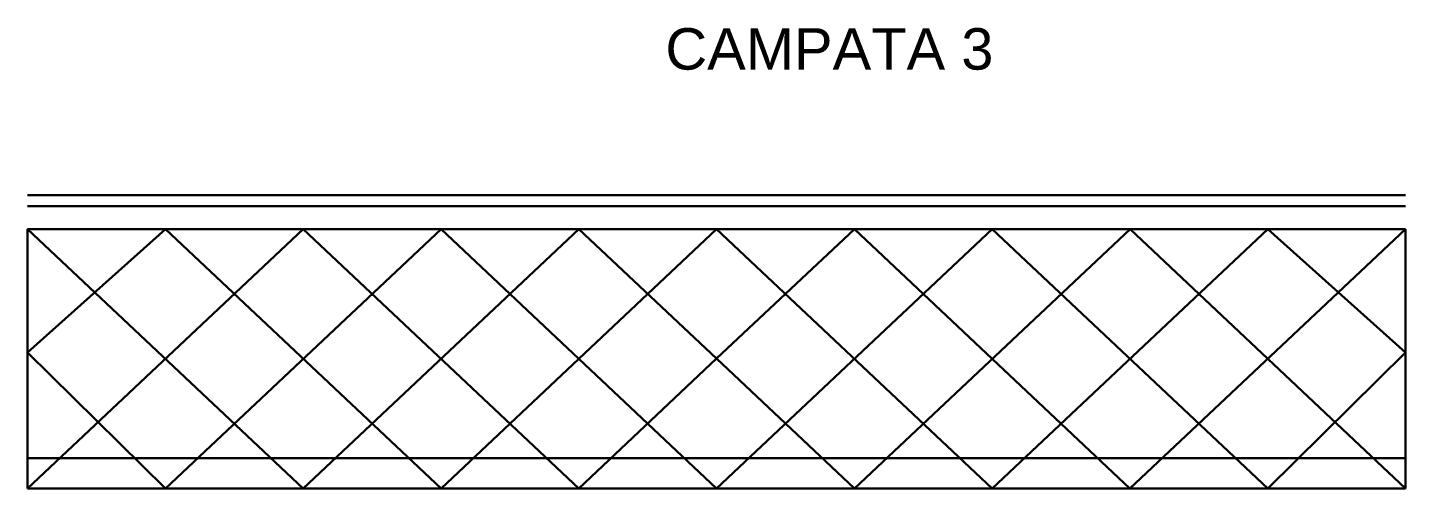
# Model space of a CAD drawing. Header units: millimetres. Extents: x -1222545 to -157688, y -208756 to 214433.
# Drawn here: x -1091281 to -1058031, y 202315 to 213429 of the extents above; entities that cross this region are included whole.
import ezdxf

# ---------------------------------------------------------------- set-up
doc = ezdxf.new("R2010")
doc.units = ezdxf.units.MM
for name, color, linetype, lineweight in [('t1p-12', 1, 'Continuous', 30), ('t2p-20', 2, 'Continuous', 30), ('t2p-24', 4, 'Continuous', 30), ('t2p-25', 5, 'Continuous', 30), ('t3p-33', 94, 'Continuous', 30), ('t4p-40', 223, 'Continuous', 30), ('t4p-41', 34, 'Continuous', 30), ('tDT2', 2, 'Continuous', 30), ('tDT3', 4, 'Continuous', 30), ('tDT4', 6, 'Continuous', 30), ('tDT5', 30, 'Continuous', 30), ('tDU2', 244, 'Continuous', 30), ('tDU3', 214, 'Continuous', 30), ('tDU4', 211, 'Continuous', 30), ('tDU5', 3, 'Continuous', 30), ('tHf1', 2, 'Continuous', 30), ('tHf2', 3, 'Continuous', 30), ('tHf3', 6, 'Continuous', 30), ('tHf4', 7, 'Continuous', 30), ('tHf5', 113, 'Continuous', 30), ('tHs6', 192, 'Continuous', 30), ('tHs7', 115, 'Continuous', 30), ('tHs8', 7, 'Continuous', 30), ('tLf1', 1, 'Continuous', 30), ('tLf2', 30, 'Continuous', 30), ('tLf3', 5, 'Continuous', 30), ('tLf4', 8, 'Continuous', 30), ('tLs5', 94, 'Continuous', 30), ('tLs6', 14, 'Continuous', 30), ('tLs7', 159, 'Continuous', 30), ('tLs8', 132, 'Continuous', 30), ('tLs9', 23, 'Continuous', 30), ('tM2', 20, 'Continuous', 30), ('tXf1', 4, 'Continuous', 30), ('tXf2', 55, 'Continuous', 30), ('tXs3', 61, 'Continuous', 30), ('tXs4', 180, 'Continuous', 30), ('tXs5', 40, 'Continuous', 30)]:
    doc.layers.add(name, color=color, linetype=linetype, lineweight=lineweight)
doc.styles.get("Standard").update_dxf_attribs({"font": 'arial.ttf'})

msp = doc.modelspace()

# ---------------------------------------------------------------- linework, layer by layer
at = {"layer": 't1p-12'}
for p, q in [((-1091281, 208565), (-1078396, 208565)), ((-1091281, 208565, -5000), (-1078396, 208565, -5000)), ((-1070906, 208565), (-1062072, 208565)), ((-1070906, 208565, -5000), (-1062072, 208565, -5000))]:
    msp.add_line(p, q, dxfattribs=at)
at = {"layer": 't2p-20'}
for p, q in [((-1078396, 208565), (-1070906, 208565)), ((-1078396, 208565, -5000), (-1070906, 208565, -5000))]:
    msp.add_line(p, q, dxfattribs=at)
at = {"layer": 't2p-24'}
for p, q in [((-1089114, 202315), (-1062070, 202315)), ((-1089114, 202315, -5000), (-1062070, 202315, -5000))]:
    msp.add_line(p, q, dxfattribs=at)
at = {"layer": 't2p-25'}
for p, q in [((-1062072, 208565), (-1058031, 208565)), ((-1062072, 208565, -5000), (-1058031, 208565, -5000)), ((-1062070, 202315), (-1060487, 202315)), ((-1062070, 202315, -5000), (-1060487, 202315, -5000))]:
    msp.add_line(p, q, dxfattribs=at)
at = {"layer": 't3p-33'}
for p, q in [((-1060487, 202315), (-1059425, 202315)), ((-1060487, 202315, -5000), (-1059425, 202315, -5000))]:
    msp.add_line(p, q, dxfattribs=at)
at = {"layer": 't4p-40'}
for p, q in [((-1091281, 202315), (-1089114, 202315)), ((-1091281, 202315, -5000), (-1089114, 202315, -5000))]:
    msp.add_line(p, q, dxfattribs=at)
at = {"layer": 't4p-41'}
for p, q in [((-1059425, 202315), (-1058031, 202315)), ((-1059425, 202315, -5000), (-1058031, 202315, -5000))]:
    msp.add_line(p, q, dxfattribs=at)
at = {"layer": 'tDT2'}
for p, q in [((-1091281, 205589), (-1087954, 208565)), ((-1091281, 202315), (-1084627, 208565)), ((-1091281, 205589, -5000), (-1087954, 208565, -5000)), ((-1091281, 202315, -5000), (-1084627, 208565, -5000)), ((-1064677, 208565), (-1058031, 202315)), ((-1064677, 208565, -5000), (-1058031, 202315, -5000)), ((-1061354, 208565), (-1058031, 205589)), ((-1061354, 208565, -5000), (-1058031, 205589, -5000))]:
    msp.add_line(p, q, dxfattribs=at)
at = {"layer": 'tDT3'}
for p, q in [((-1087954, 202315), (-1081304, 208565)), ((-1087954, 202315, -5000), (-1081304, 208565, -5000)), ((-1068004, 208565), (-1061354, 202315)), ((-1068004, 208565, -5000), (-1061354, 202315, -5000))]:
    msp.add_line(p, q, dxfattribs=at)
at = {"layer": 'tDT4'}
for p, q in [((-1084629, 202315), (-1077977, 208565)), ((-1084629, 202315, -5000), (-1077977, 208565, -5000)), ((-1071327, 208565), (-1064679, 202315)), ((-1071327, 208565, -5000), (-1064679, 202315, -5000))]:
    msp.add_line(p, q, dxfattribs=at)
at = {"layer": 'tDT5'}
for p, q in [((-1081304, 202315), (-1074654, 208565)), ((-1081304, 202315, -5000), (-1074654, 208565, -5000)), ((-1074654, 208565), (-1068004, 202315)), ((-1074654, 208565, -5000), (-1068004, 202315, -5000)), ((-1077979, 202315), (-1074653, 205447)), ((-1077979, 202315, -5000), (-1074653, 205447, -5000)), ((-1074653, 205447), (-1071329, 202315)), ((-1074653, 205447, -5000), (-1071329, 202315, -5000))]:
    msp.add_line(p, q, dxfattribs=at)
at = {"layer": 'tDU2'}
for p, q in [((-1091281, 208565), (-1084629, 202315)), ((-1091281, 208565, -5000), (-1084629, 202315, -5000)), ((-1064679, 202315), (-1058031, 208565)), ((-1064679, 202315, -5000), (-1058031, 208565, -5000)), ((-1091281, 205589), (-1087954, 202315)), ((-1091281, 205589, -5000), (-1087954, 202315, -5000)), ((-1061354, 202315), (-1058031, 205589)), ((-1061354, 202315, -5000), (-1058031, 205589, -5000))]:
    msp.add_line(p, q, dxfattribs=at)
at = {"layer": 'tDU3'}
for p, q in [((-1087954, 208565), (-1081304, 202315)), ((-1087954, 208565, -5000), (-1081304, 202315, -5000)), ((-1068004, 202315), (-1061354, 208565)), ((-1068004, 202315, -5000), (-1061354, 208565, -5000))]:
    msp.add_line(p, q, dxfattribs=at)
at = {"layer": 'tDU4'}
for p, q in [((-1084627, 208565), (-1077979, 202315)), ((-1084627, 208565, -5000), (-1077979, 202315, -5000)), ((-1071329, 202315), (-1064677, 208565)), ((-1071329, 202315, -5000), (-1064677, 208565, -5000))]:
    msp.add_line(p, q, dxfattribs=at)
at = {"layer": 'tDU5'}
for p, q in [((-1081304, 208565), (-1074654, 202315)), ((-1081304, 208565, -5000), (-1074654, 202315, -5000)), ((-1077977, 208565), (-1074653, 205447)), ((-1077977, 208565, -5000), (-1074653, 205447, -5000)), ((-1074654, 202315), (-1068004, 208565)), ((-1074654, 202315, -5000), (-1068004, 208565, -5000)), ((-1074653, 205447), (-1071327, 208565)), ((-1074653, 205447, -5000), (-1071327, 208565, -5000))]:
    msp.add_line(p, q, dxfattribs=at)
at = {"layer": 'tHf1', "extrusion": (4.24248e-16, 1, -2.22045e-16)}
for p, q in [((-1091281, 202315, -5000), (-1091281, 202315)), ((-1087954, 202315, -5000), (-1087954, 202315)), ((-1084629, 202315, -5000), (-1084629, 202315)), ((-1081304, 202315, -5000), (-1081304, 202315)), ((-1077979, 202315, -5000), (-1077979, 202315)), ((-1074654, 202315, -5000), (-1074654, 202315)), ((-1071329, 202315, -5000), (-1071329, 202315)), ((-1068004, 202315, -5000), (-1068004, 202315)), ((-1064679, 202315, -5000), (-1064679, 202315)), ((-1061354, 202315, -5000), (-1061354, 202315)), ((-1058031, 202315, -5000), (-1058031, 202315))]:
    msp.add_line(p, q, dxfattribs=at)
at = {"layer": 'tHf2', "extrusion": (4.24248e-16, 1, -2.22045e-16)}
for p, q in [((-1089618, 202315, -3260), (-1089618, 202315, -1740)), ((-1086292, 202315, -3260), (-1086292, 202315, -1740)), ((-1082967, 202315, -3260), (-1082967, 202315, -1740)), ((-1079642, 202315, -3260), (-1079642, 202315, -1740)), ((-1076317, 202315, -3260), (-1076317, 202315, -1740)), ((-1072992, 202315, -3260), (-1072992, 202315, -1740)), ((-1069667, 202315, -3260), (-1069667, 202315, -1740)), ((-1066342, 202315, -3260), (-1066342, 202315, -1740)), ((-1063017, 202315, -3260), (-1063017, 202315, -1740)), ((-1059692, 202315, -3260), (-1059692, 202315, -1740))]:
    msp.add_line(p, q, dxfattribs=at)
at = {"layer": 'tHf3', "extrusion": (4.24248e-16, 1, -2.22045e-16)}
for p, q in [((-1091281, 203047, -3260), (-1091281, 203047, -1740)), ((-1087954, 203047, -3260), (-1087954, 203047, -1740)), ((-1084629, 203047, -3260), (-1084629, 203047, -1740)), ((-1081304, 203047, -3260), (-1081304, 203047, -1740)), ((-1077979, 203047, -3260), (-1077979, 203047, -1740)), ((-1074654, 203047, -3260), (-1074654, 203047, -1740)), ((-1071329, 203047, -3260), (-1071329, 203047, -1740)), ((-1068004, 203047, -3260), (-1068004, 203047, -1740)), ((-1064679, 203047, -3260), (-1064679, 203047, -1740)), ((-1061354, 203047, -3260), (-1061354, 203047, -1740)), ((-1058031, 203047, -3260), (-1058031, 203047, -1740))]:
    msp.add_line(p, q, dxfattribs=at)
at = {"layer": 'tHf4', "extrusion": (4.24248e-16, 1, -2.22045e-16)}
for p, q in [((-1089505, 203047, -3260), (-1089505, 203047, -1740)), ((-1086292, 203047, -3260), (-1086292, 203047, -1740)), ((-1082967, 203047, -3260), (-1082967, 203047, -1740)), ((-1079642, 203047, -3260), (-1079642, 203047, -1740)), ((-1076317, 203047, -3260), (-1076317, 203047, -1740)), ((-1072992, 203047, -3260), (-1072992, 203047, -1740)), ((-1069667, 203047, -3260), (-1069667, 203047, -1740)), ((-1066342, 203047, -3260), (-1066342, 203047, -1740)), ((-1063017, 203047, -3260), (-1063017, 203047, -1740)), ((-1059805, 203047, -3260), (-1059805, 203047, -1740))]:
    msp.add_line(p, q, dxfattribs=at)
at = {"layer": 'tHf5', "extrusion": (4.24248e-16, 1, -2.22045e-16)}
for p, q in [((-1091281, 203047, -5000), (-1091281, 203047, -3260)), ((-1091281, 203047, -1740), (-1091281, 203047)), ((-1058031, 203047, -5000), (-1058031, 203047, -3260)), ((-1058031, 203047, -1740), (-1058031, 203047))]:
    msp.add_line(p, q, dxfattribs=at)
at = {"layer": 'tHs6', "extrusion": (0, 1, -2.22045e-16)}
for p, q in [((-1091281, 209124), (-1091281, 209124, -5003)), ((-1087954, 209124), (-1087954, 209124, -5003)), ((-1084627, 209124), (-1084627, 209124, -5003)), ((-1081304, 209124), (-1081304, 209124, -5003)), ((-1077977, 209124), (-1077977, 209124, -5003)), ((-1074654, 209124), (-1074654, 209124, -5003)), ((-1071327, 209124), (-1071327, 209124, -5003)), ((-1068004, 209124), (-1068004, 209124, -5003)), ((-1064677, 209124), (-1064677, 209124, -5003)), ((-1061354, 209124), (-1061354, 209124, -5003)), ((-1058034, 209124, -5003), (-1058031, 209124))]:
    msp.add_line(p, q, dxfattribs=at)
at = {"layer": 'tHs7', "extrusion": (0, 1, -2.22045e-16)}
for p, q in [((-1091281, 209384), (-1091281, 209384, -5003)), ((-1087954, 209384), (-1087954, 209384, -5003)), ((-1084627, 209384), (-1084627, 209384, -5003)), ((-1081304, 209384), (-1081304, 209384, -5003)), ((-1077977, 209384), (-1077977, 209384, -5003)), ((-1074654, 209384), (-1074654, 209384, -5003)), ((-1071327, 209384), (-1071327, 209384, -5003)), ((-1068004, 209384), (-1068004, 209384, -5003)), ((-1064677, 209384), (-1064677, 209384, -5003)), ((-1061354, 209384), (-1061354, 209384, -5003)), ((-1058034, 209384, -5003), (-1058031, 209384))]:
    msp.add_line(p, q, dxfattribs=at)
at = {"layer": 'tHs8', "extrusion": (0, -1, 2.22045e-16)}
for p, q in [((-1091281, 209124, -5003), (-1091281, 209124, -6568)), ((-1091281, 209124), (-1091281, 209124, 1565)), ((-1087954, 209124, -5003), (-1087954, 209124, -6568)), ((-1087954, 209124), (-1087954, 209124, 1565)), ((-1084631, 209124, -5003), (-1084631, 209124, -6568)), ((-1084631, 209124), (-1084631, 209124, 1565)), ((-1081304, 209124, -5003), (-1081304, 209124, -6568)), ((-1081304, 209124), (-1081304, 209124, 1565)), ((-1077981, 209124, -5003), (-1077981, 209124, -6568)), ((-1077981, 209124), (-1077981, 209124, 1565)), ((-1074654, 209124, -5003), (-1074654, 209124, -6568)), ((-1074654, 209124), (-1074654, 209124, 1565)), ((-1071331, 209124, -5003), (-1071331, 209124, -6568)), ((-1071331, 209124), (-1071331, 209124, 1565)), ((-1068004, 209124, -5003), (-1068004, 209124, -6568)), ((-1068004, 209124), (-1068004, 209124, 1565)), ((-1064681, 209124, -5003), (-1064681, 209124, -6568)), ((-1064681, 209124), (-1064681, 209124, 1565)), ((-1061354, 209124, -5003), (-1061354, 209124, -6568)), ((-1061354, 209124), (-1061354, 209124, 1565)), ((-1058034, 209124, -5003), (-1058034, 209124, -6568)), ((-1058031, 209124), (-1058031, 209124, 1565))]:
    msp.add_line(p, q, dxfattribs=at)
at = {"layer": 'tLf1', "extrusion": (4.24248e-16, 1, -2.22045e-16)}
for p, q in [((-1091281, 202315, -3260), (-1058031, 202315, -3260)), ((-1091281, 202315, -1740), (-1058031, 202315, -1740))]:
    msp.add_line(p, q, dxfattribs=at)
at = {"layer": 'tLf2', "extrusion": (4.24248e-16, 1, -2.22045e-16)}
for p, q in [((-1091281, 203047, -4708), (-1058031, 203047, -4708)), ((-1091281, 203047, -292), (-1058031, 203047, -292))]:
    msp.add_line(p, q, dxfattribs=at)
at = {"layer": 'tLf3', "extrusion": (4.24248e-16, 1, -2.22045e-16)}
for p, q in [((-1091281, 203047, -3260), (-1058031, 203047, -3260)), ((-1091281, 203047, -1740), (-1058031, 203047, -1740))]:
    msp.add_line(p, q, dxfattribs=at)
at = {"layer": 'tLf4', "extrusion": (4.24248e-16, 1, -2.22045e-16)}
for p, q in [((-1091281, 203047, -3566), (-1058031, 203047, -3566)), ((-1091281, 203047, -4046), (-1058031, 203047, -4046)), ((-1091281, 203047, -1434), (-1058031, 203047, -1434)), ((-1091281, 203047, -954), (-1058031, 203047, -954))]:
    msp.add_line(p, q, dxfattribs=at)
at = {"layer": 'tLs5', "extrusion": (0, 1, -2.22045e-16)}
for p, q in [((-1058033, 209124, -4047), (-1091281, 209124, -4047)), ((-1058033, 209124, -2997), (-1091281, 209124, -2997)), ((-1058032, 209124, -1998), (-1091281, 209124, -1998)), ((-1058031, 209124, -948), (-1091281, 209124, -948))]:
    msp.add_line(p, q, dxfattribs=at)
at = {"layer": 'tLs6', "extrusion": (0, 1, -2.22045e-16)}
msp.add_line((-1058032, 209384, -2502), (-1091281, 209384, -2502), dxfattribs=at)
at = {"layer": 'tLs7', "extrusion": (0, 1, -2.22045e-16)}
for p, q in [((-1058033, 209384, -2802), (-1091281, 209384, -2802)), ((-1058033, 209384, -3094), (-1091281, 209384, -3094)), ((-1058033, 209384, -3386), (-1091281, 209384, -3386)), ((-1058033, 209384, -3678), (-1091281, 209384, -3678)), ((-1058033, 209384, -3971), (-1091281, 209384, -3971)), ((-1058034, 209384, -4263), (-1091281, 209384, -4263)), ((-1058034, 209384, -4555), (-1091281, 209384, -4555)), ((-1058032, 209384, -2201), (-1091281, 209384, -2201)), ((-1058032, 209384, -1909), (-1091281, 209384, -1909)), ((-1058032, 209384, -1617), (-1091281, 209384, -1617)), ((-1058032, 209384, -1325), (-1091281, 209384, -1325)), ((-1058032, 209384, -1033), (-1091281, 209384, -1033)), ((-1058031, 209384, -741), (-1091281, 209384, -741)), ((-1058031, 209384, -449), (-1091281, 209384, -449))]:
    msp.add_line(p, q, dxfattribs=at)
at = {"layer": 'tLs8', "extrusion": (0, 1, -2.22045e-16)}
for p, q in [((-1058034, 209384, -4788), (-1091281, 209384, -4788)), ((-1058031, 209384, -214), (-1091281, 209384, -214))]:
    msp.add_line(p, q, dxfattribs=at)
at = {"layer": 'tLs9', "extrusion": (0, -1, 2.22045e-16)}
for p, q in [((-1091281, 209384, 1565), (-1058031, 209384, 1565)), ((-1058034, 209384, -6568), (-1091281, 209384, -6568))]:
    msp.add_line(p, q, dxfattribs=at)
at = {"layer": 'tM2'}
for p, q in [((-1091281, 202315), (-1091281, 208565)), ((-1091281, 202315, -5000), (-1091281, 208565, -5000)), ((-1058031, 208565), (-1058031, 202315)), ((-1058031, 208565, -5000), (-1058031, 202315, -5000))]:
    msp.add_line(p, q, dxfattribs=at)
at = {"layer": 'tXf1', "extrusion": (4.24248e-16, 1, -2.22045e-16)}
for p, q in [((-1091281, 202315, -5000), (-1087954, 202315)), ((-1087954, 202315, -5000), (-1091281, 202315)), ((-1087954, 202315), (-1084629, 202315, -5000)), ((-1084629, 202315), (-1087954, 202315, -5000)), ((-1084629, 202315, -5000), (-1081304, 202315)), ((-1081304, 202315, -5000), (-1084629, 202315)), ((-1081304, 202315), (-1077979, 202315, -5000)), ((-1077979, 202315), (-1081304, 202315, -5000)), ((-1077979, 202315, -5000), (-1074654, 202315)), ((-1074654, 202315, -5000), (-1077979, 202315)), ((-1074654, 202315), (-1071329, 202315, -5000)), ((-1071329, 202315), (-1074654, 202315, -5000)), ((-1071329, 202315, -5000), (-1068004, 202315)), ((-1068004, 202315, -5000), (-1071329, 202315)), ((-1068004, 202315), (-1064679, 202315, -5000)), ((-1064679, 202315), (-1068004, 202315, -5000)), ((-1064679, 202315, -5000), (-1061354, 202315)), ((-1061354, 202315, -5000), (-1064679, 202315)), ((-1061354, 202315), (-1058031, 202315, -5000)), ((-1058031, 202315), (-1061354, 202315, -5000))]:
    msp.add_line(p, q, dxfattribs=at)
at = {"layer": 'tXf2', "extrusion": (4.24248e-16, 1, -2.22045e-16)}
for p, q in [((-1091281, 203047, -1740), (-1089505, 203047, -3260)), ((-1089505, 203047, -3260), (-1087954, 203047, -1740)), ((-1087954, 203047, -1740), (-1086292, 203047, -3260)), ((-1086292, 203047, -3260), (-1084629, 203047, -1740)), ((-1084629, 203047, -1740), (-1082967, 203047, -3260)), ((-1082967, 203047, -3260), (-1081304, 203047, -1740)), ((-1081304, 203047, -1740), (-1079642, 203047, -3260)), ((-1079642, 203047, -3260), (-1077979, 203047, -1740)), ((-1077979, 203047, -1740), (-1076317, 203047, -3260)), ((-1076317, 203047, -3260), (-1074654, 203047, -1740)), ((-1074654, 203047, -1740), (-1072992, 203047, -3260)), ((-1072992, 203047, -3260), (-1071329, 203047, -1740)), ((-1071329, 203047, -1740), (-1069667, 203047, -3260)), ((-1069667, 203047, -3260), (-1068004, 203047, -1740)), ((-1068004, 203047, -1740), (-1066342, 203047, -3260)), ((-1066342, 203047, -3260), (-1064679, 203047, -1740)), ((-1064679, 203047, -1740), (-1063017, 203047, -3260)), ((-1063017, 203047, -3260), (-1061354, 203047, -1740)), ((-1061354, 203047, -1740), (-1059805, 203047, -3260)), ((-1059805, 203047, -3260), (-1058031, 203047, -1740))]:
    msp.add_line(p, q, dxfattribs=at)
at = {"layer": 'tXs3', "extrusion": (0, 1, -2.22045e-16)}
for p, q in [((-1091281, 208565, -5003), (-1087954, 208565)), ((-1087954, 208565, -5003), (-1091281, 208565)), ((-1087954, 208565), (-1084627, 208565, -5003)), ((-1084627, 208565), (-1087954, 208565, -5003)), ((-1084627, 208565, -5003), (-1081304, 208565)), ((-1081304, 208565, -5003), (-1084627, 208565)), ((-1081304, 208565), (-1077977, 208565, -5003)), ((-1077977, 208565), (-1081304, 208565, -5003)), ((-1077977, 208565, -5003), (-1074654, 208565)), ((-1074654, 208565, -5003), (-1077977, 208565)), ((-1074654, 208565), (-1071327, 208565, -5003)), ((-1071327, 208565), (-1074654, 208565, -5003)), ((-1071327, 208565, -5003), (-1068004, 208565)), ((-1068004, 208565, -5003), (-1071327, 208565)), ((-1068004, 208565), (-1064677, 208565, -5003)), ((-1064677, 208565), (-1068004, 208565, -5003)), ((-1064677, 208565, -5003), (-1061354, 208565)), ((-1061354, 208565, -5003), (-1064677, 208565)), ((-1061354, 208565), (-1058034, 208565, -5003)), ((-1058031, 208565), (-1061354, 208565, -5003))]:
    msp.add_line(p, q, dxfattribs=at)
at = {"layer": 'tXs4', "extrusion": (0, -1, 2.22045e-16)}
for p, q in [((-1090169, 209384, -6568), (-1090169, 209384, -4790)), ((-1090169, 209384, 1565), (-1090169, 209384, -214)), ((-1089062, 209384, -6568), (-1089062, 209384, -4790)), ((-1089062, 209384, 1565), (-1089062, 209384, -214)), ((-1086847, 209384, -6568), (-1086847, 209384, -4790)), ((-1086847, 209384, 1565), (-1086847, 209384, -214)), ((-1085739, 209384, -6568), (-1085739, 209384, -4790)), ((-1085739, 209384, 1565), (-1085739, 209384, -214)), ((-1083519, 209384, -6568), (-1083519, 209384, -4790)), ((-1083519, 209384, 1565), (-1083519, 209384, -214)), ((-1082412, 209384, -6568), (-1082412, 209384, -4790)), ((-1082412, 209384, 1565), (-1082412, 209384, -214)), ((-1080196, 209384, -6568), (-1080196, 209384, -4790)), ((-1080196, 209384, 1565), (-1080196, 209384, -214)), ((-1079089, 209384, -6568), (-1079089, 209384, -4790)), ((-1079089, 209384, 1565), (-1079089, 209384, -214)), ((-1076869, 209384, -6568), (-1076869, 209384, -4790)), ((-1076869, 209384, 1565), (-1076869, 209384, -214)), ((-1075761, 209384, -6568), (-1075761, 209384, -4790)), ((-1075761, 209384, 1565), (-1075761, 209384, -214)), ((-1073546, 209384, -6568), (-1073546, 209384, -4790)), ((-1073546, 209384, 1565), (-1073546, 209384, -214)), ((-1072439, 209384, -6568), (-1072439, 209384, -4790)), ((-1072439, 209384, 1565), (-1072439, 209384, -214)), ((-1070219, 209384, -6568), (-1070219, 209384, -4790)), ((-1070219, 209384, 1565), (-1070219, 209384, -214)), ((-1069112, 209384, -6568), (-1069112, 209384, -4790)), ((-1069112, 209384, 1565), (-1069112, 209384, -214)), ((-1066896, 209384, -6568), (-1066896, 209384, -4790)), ((-1066896, 209384, 1565), (-1066896, 209384, -214)), ((-1065789, 209384, -6568), (-1065789, 209384, -4790)), ((-1065789, 209384, 1565), (-1065789, 209384, -214)), ((-1063569, 209384, -6568), (-1063569, 209384, -4790)), ((-1063569, 209384, 1565), (-1063569, 209384, -214)), ((-1062462, 209384, -6568), (-1062462, 209384, -4790)), ((-1062462, 209384, 1565), (-1062462, 209384, -214)), ((-1060246, 209384, -6568), (-1060246, 209384, -4790)), ((-1060246, 209384, 1565), (-1060246, 209384, -214)), ((-1059139, 209384, -6568), (-1059139, 209384, -4790)), ((-1059139, 209384, 1565), (-1059139, 209384, -214))]:
    msp.add_line(p, q, dxfattribs=at)
at = {"layer": 'tXs5', "extrusion": (0, -1, 2.22045e-16)}
for p, q in [((-1090169, 209384, -6568), (-1091281, 209384, -5003)), ((-1090169, 209384, 1565), (-1091281, 209384)), ((-1087954, 209384, -5003), (-1089062, 209384, -6568)), ((-1087954, 209384), (-1089062, 209384, 1565)), ((-1086847, 209384, -6568), (-1087954, 209384, -5003)), ((-1086847, 209384, 1565), (-1087954, 209384)), ((-1084631, 209384, -5003), (-1085739, 209384, -6568)), ((-1084631, 209384), (-1085739, 209384, 1565)), ((-1083519, 209384, -6568), (-1084627, 209384, -5003)), ((-1083519, 209384, 1565), (-1084627, 209384)), ((-1081304, 209384, -5003), (-1082412, 209384, -6568)), ((-1081304, 209384), (-1082412, 209384, 1565)), ((-1080196, 209384, -6568), (-1081304, 209384, -5003)), ((-1080196, 209384, 1565), (-1081304, 209384)), ((-1077981, 209384, -5003), (-1079089, 209384, -6568)), ((-1077981, 209384), (-1079089, 209384, 1565)), ((-1076869, 209384, -6568), (-1077977, 209384, -5003)), ((-1076869, 209384, 1565), (-1077977, 209384)), ((-1074654, 209384, -5003), (-1075761, 209384, -6568)), ((-1074654, 209384), (-1075761, 209384, 1565)), ((-1073546, 209384, -6568), (-1074654, 209384, -5003)), ((-1073546, 209384, 1565), (-1074654, 209384)), ((-1071331, 209384, -5003), (-1072439, 209384, -6568)), ((-1071331, 209384), (-1072439, 209384, 1565)), ((-1070219, 209384, -6568), (-1071327, 209384, -5003)), ((-1070219, 209384, 1565), (-1071327, 209384)), ((-1068004, 209384, -5003), (-1069112, 209384, -6568)), ((-1068004, 209384), (-1069112, 209384, 1565)), ((-1066896, 209384, -6568), (-1068004, 209384, -5003)), ((-1066896, 209384, 1565), (-1068004, 209384)), ((-1064681, 209384, -5003), (-1065789, 209384, -6568)), ((-1064681, 209384), (-1065789, 209384, 1565)), ((-1063569, 209384, -6568), (-1064677, 209384, -5003)), ((-1063569, 209384, 1565), (-1064677, 209384)), ((-1061354, 209384, -5003), (-1062462, 209384, -6568)), ((-1061354, 209384), (-1062462, 209384, 1565)), ((-1060246, 209384, -6568), (-1061354, 209384, -5003)), ((-1060246, 209384, 1565), (-1061354, 209384)), ((-1058034, 209384, -5003), (-1059139, 209384, -6568)), ((-1058031, 209384), (-1059139, 209384, 1565))]:
    msp.add_line(p, q, dxfattribs=at)

# ---------------------------------------------------------------- texts
at = {"layer": 'tXf2', "insert": (-1075890, 213414), "char_height": 1000, "attachment_point": 1}
msp.add_mtext_dynamic_manual_height_columns('CAMPATA 3', width=21329.22, gutter_width=12.5, heights=[0], dxfattribs=at)

doc.saveas('drawing.dxf')
